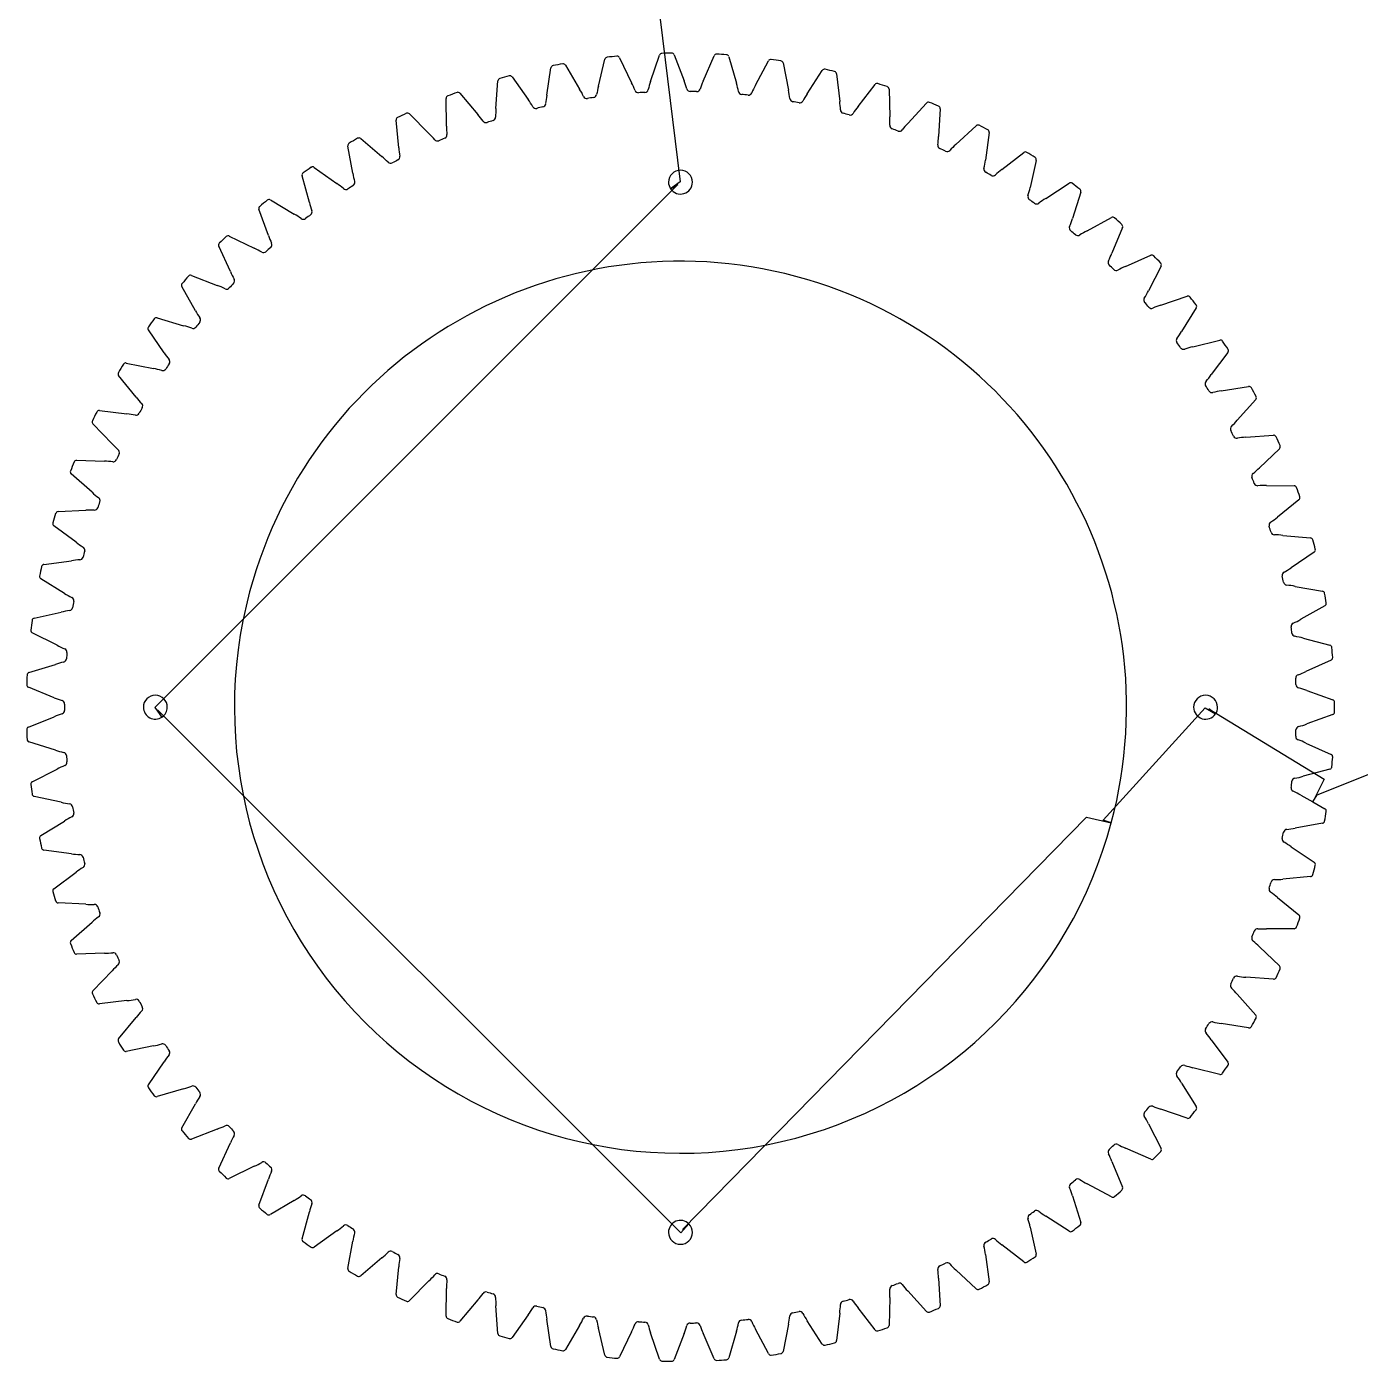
# Model space of a CAD drawing. Header units: inches. Extents: x 0.1 to 47.9, y 0.4 to 46.5.
# Drawn here: x 0.15 to 8, y 8.4 to 16.26 of the extents above; entities that cross this region are included whole.
import ezdxf

# ---------------------------------------------------------------- set-up
doc = ezdxf.new("R2010")
doc.units = ezdxf.units.IN
for name, color, linetype in [('10', 7, 'CONTINUOUS'), ('3', 7, 'CONTINUOUS'), ('9', 7, 'CONTINUOUS')]:
    doc.layers.add(name, color=color, linetype=linetype)

msp = doc.modelspace()

# ---------------------------------------------------------------- linework, layer by layer
at = {"layer": '10', "color": 10, "linetype": 'CONTINUOUS'}
for p, q in [((0.1523, 46.5318), (3.9982, 15.3431)), ((7.7479, 11.735), (20.0021, 16.606)), ((3.9843, 15.3274), (0.9069, 12.2482)), ((0.9226, 12.2343), (4.0022, 9.1573)), ((6.4879, 11.5856), (7.0889, 12.2474)), ((7.1087, 12.2405), (7.789, 11.8264)), ((4.0129, 9.1754), (6.3891, 11.6031))]:
    msp.add_line(p, q, dxfattribs=at)
at = {"layer": '3', "color": 3, "linetype": 'CONTINUOUS'}
for p, q in [((3.3233, 16.0296), (3.4059, 15.8887)), ((3.517, 15.9052), (3.5554, 16.0639)), ((3.6419, 16.073), (3.7125, 15.9257)), ((3.8246, 15.9327), (3.8761, 16.0877)), ((3.9631, 16.0895), (4.021, 15.9369)), ((4.1334, 15.9345), (4.1977, 16.0846)), ((4.2845, 16.0791), (4.3295, 15.9222)), ((4.4412, 15.9104), (4.5179, 16.0546)), ((4.6039, 16.0419), (4.6356, 15.8817)), ((3.0094, 15.9597), (3.1035, 15.8263)), ((3.2129, 15.8519), (3.2378, 16.0133)), ((4.746, 15.8607), (4.8344, 15.9979)), ((4.9191, 15.9781), (4.9373, 15.8158)), ((2.9142, 15.7734), (2.9256, 15.9363)), ((5.0455, 15.7856), (5.1451, 15.915)), ((5.2278, 15.8881), (5.2324, 15.7249)), ((2.6232, 15.6702), (2.6209, 15.8335)), ((2.7024, 15.8638), (2.8074, 15.7387)), ((5.3377, 15.6857), (5.4478, 15.8063)), ((2.4046, 15.7426), (2.5196, 15.6267)), ((5.5279, 15.7726), (5.5188, 15.6096)), ((2.3418, 15.543), (2.3259, 15.7055)), ((5.6205, 15.5617), (5.7403, 15.6727)), ((5.8173, 15.6324), (5.7946, 15.4707)), ((2.0721, 15.3927), (2.0426, 15.5533)), ((2.1179, 15.5968), (2.2423, 15.491)), ((5.8919, 15.4145), (6.0206, 15.5151)), ((1.8445, 15.4276), (1.9772, 15.3325)), ((6.094, 15.4685), (6.0578, 15.3092)), ((1.8159, 15.2204), (1.7731, 15.3779)), ((6.1501, 15.2451), (6.2867, 15.3345)), ((6.356, 15.2819), (6.3066, 15.1263)), ((1.575, 15.0272), (1.5191, 15.1806)), ((1.5862, 15.2361), (1.7264, 15.1524)), ((6.3931, 15.0547), (6.5368, 15.1324)), ((1.3447, 15.0236), (1.4915, 14.952)), ((6.6014, 15.0742), (6.5392, 14.9232)), ((1.3511, 14.8145), (1.2826, 14.9628)), ((6.6194, 14.8446), (6.7691, 14.91)), ((6.8286, 14.8466), (6.754, 14.7014)), ((1.122, 14.7917), (1.2742, 14.7326)), ((1.1458, 14.5839), (1.0651, 14.7259)), ((6.8274, 14.6163), (6.9819, 14.669)), ((0.9194, 14.542), (1.076, 14.4958)), ((7.036, 14.6008), (6.9494, 14.4623)), ((0.9605, 14.3369), (0.8683, 14.4716)), ((7.0155, 14.3714), (7.1739, 14.4109)), ((7.222, 14.3385), (7.1242, 14.2078)), ((0.7384, 14.2761), (0.8984, 14.2433)), ((0.7966, 14.0752), (0.6933, 14.2017)), ((7.1824, 14.1117), (7.3436, 14.1378)), ((7.3855, 14.0616), (7.2771, 13.9395)), ((0.5803, 13.9961), (0.7424, 13.9768)), ((0.6551, 13.8007), (0.5416, 13.9182)), ((7.327, 13.8388), (7.4898, 13.8514)), ((7.5252, 13.7719), (7.4069, 13.6593)), ((0.4462, 13.7038), (0.6094, 13.6981)), ((0.537, 13.5154), (0.4142, 13.623)), ((7.4483, 13.5549), (7.6116, 13.5537)), ((7.6402, 13.4716), (7.5129, 13.3693)), ((0.337, 13.4014), (0.5001, 13.4093)), ((0.4433, 13.2212), (0.3118, 13.3181)), ((7.5454, 13.2617), (7.708, 13.247)), ((7.7296, 13.1627), (7.5943, 13.0714)), ((0.2535, 13.0908), (0.4154, 13.1124)), ((0.3745, 12.9202), (0.2354, 13.0057)), ((7.6176, 12.9615), (7.7784, 12.9332)), ((0.1963, 12.7744), (0.3558, 12.8094)), ((7.7929, 12.8474), (7.6504, 12.7678)), ((0.3311, 12.6145), (0.1854, 12.6881)), ((7.6645, 12.6563), (7.8223, 12.6146)), ((0.1657, 12.4542), (0.3217, 12.5025)), ((7.8296, 12.5279), (7.6809, 12.4605)), ((0.3135, 12.3062), (0.1621, 12.3673)), ((7.6856, 12.3483), (7.8395, 12.2935)), ((0.1621, 12.1327), (0.3135, 12.1938)), ((7.8395, 12.2065), (7.6856, 12.1517)), ((0.3217, 11.9975), (0.1657, 12.0458)), ((7.6809, 12.0395), (7.8296, 11.9721)), ((0.1854, 11.8119), (0.3311, 11.8855)), ((7.8223, 11.8854), (7.6645, 11.8437)), ((0.3558, 11.6906), (0.1963, 11.7256)), ((7.6504, 11.7322), (7.7217, 11.6924)), ((7.7217, 11.6924), (7.7929, 11.6526)), ((0.2354, 11.4943), (0.3745, 11.5798)), ((7.7784, 11.5668), (7.6176, 11.5385)), ((0.4154, 11.3876), (0.2535, 11.4092)), ((7.5943, 11.4286), (7.7296, 11.3373)), ((0.3118, 11.1819), (0.4433, 11.2788)), ((7.708, 11.253), (7.5454, 11.2383)), ((0.5001, 11.0907), (0.337, 11.0986)), ((7.5129, 11.1307), (7.6402, 11.0284)), ((0.4142, 10.877), (0.537, 10.9846)), ((7.6116, 10.9463), (7.4483, 10.9451)), ((7.4069, 10.8407), (7.5252, 10.7281)), ((0.6094, 10.8019), (0.4462, 10.7962)), ((0.5416, 10.5818), (0.6551, 10.6993)), ((7.4898, 10.6486), (7.327, 10.6612)), ((7.2771, 10.5605), (7.3855, 10.4384)), ((0.7424, 10.5232), (0.5803, 10.5039)), ((0.6933, 10.2983), (0.7966, 10.4248)), ((7.3436, 10.3622), (7.1824, 10.3883)), ((7.1242, 10.2922), (7.222, 10.1615)), ((0.8984, 10.2567), (0.7384, 10.2239)), ((0.8683, 10.0284), (0.9605, 10.1631)), ((7.1739, 10.0891), (7.0155, 10.1286)), ((1.076, 10.0042), (0.9194, 9.958)), ((6.9494, 10.0377), (7.036, 9.8992)), ((1.0651, 9.7741), (1.1458, 9.9161)), ((6.9819, 9.831), (6.8274, 9.8837)), ((1.2742, 9.7674), (1.122, 9.7083)), ((6.754, 9.7986), (6.8286, 9.6534)), ((1.2826, 9.5372), (1.3511, 9.6855)), ((6.7691, 9.59), (6.6194, 9.6554)), ((1.4915, 9.548), (1.3447, 9.4764)), ((6.5392, 9.5768), (6.6014, 9.4258)), ((1.5191, 9.3194), (1.575, 9.4728)), ((6.5368, 9.3676), (6.3931, 9.4453)), ((6.3066, 9.3737), (6.356, 9.2181)), ((1.7264, 9.3476), (1.5862, 9.2639)), ((1.7731, 9.1221), (1.8159, 9.2796)), ((6.0578, 9.1908), (6.094, 9.0315)), ((6.2867, 9.1655), (6.1501, 9.2549)), ((1.9772, 9.1675), (1.8445, 9.0724)), ((2.0426, 8.9467), (2.0721, 9.1073)), ((6.0206, 8.9849), (5.8919, 9.0855)), ((2.2423, 9.009), (2.1179, 8.9032)), ((2.3259, 8.7945), (2.3418, 8.957)), ((5.7946, 9.0293), (5.8173, 8.8676)), ((5.5188, 8.8904), (5.5279, 8.7274)), ((5.7403, 8.8273), (5.6205, 8.9383)), ((2.5196, 8.8733), (2.4046, 8.7574)), ((2.6209, 8.6665), (2.6232, 8.8298)), ((5.4478, 8.6937), (5.3377, 8.8143)), ((2.8074, 8.7613), (2.7024, 8.6362)), ((2.9256, 8.5637), (2.9142, 8.7266)), ((5.2324, 8.7751), (5.2278, 8.6119)), ((3.1035, 8.6737), (3.0094, 8.5403)), ((3.2378, 8.4867), (3.2129, 8.6481)), ((4.9373, 8.6842), (4.9191, 8.5219)), ((5.1451, 8.585), (5.0455, 8.7144)), ((3.4059, 8.6113), (3.3233, 8.4704)), ((3.5554, 8.4361), (3.517, 8.5948)), ((3.7125, 8.5743), (3.6419, 8.427)), ((3.8761, 8.4123), (3.8246, 8.5673)), ((4.021, 8.5631), (3.9631, 8.4105)), ((4.1977, 8.4154), (4.1334, 8.5655)), ((4.3295, 8.5778), (4.2845, 8.4209)), ((4.5179, 8.4454), (4.4412, 8.5896)), ((4.6356, 8.6183), (4.6039, 8.4581)), ((4.8344, 8.5021), (4.746, 8.6393))]:
    msp.add_line(p, q, dxfattribs=at)
for centre, radius, start, end in [((3.2534, 16.0109), 0.0157, 101.2288, 171.1991), ((4, 12.25), 3.85, 100.3712, 101.2288), ((3.3097, 16.0216), 0.0157, 30.4009, 100.3712), ((3.5707, 16.0602), 0.0157, 96.4288, 166.3991), ((4, 12.25), 3.85, 95.5712, 96.4288), ((3.6278, 16.0662), 0.0157, 25.6009, 95.5712), ((3.891, 16.0827), 0.0157, 91.6288, 161.5991), ((4, 12.25), 3.85, 90.7712, 91.6288), ((3.9484, 16.0839), 0.0157, 20.8009, 90.7712), ((4.2121, 16.0784), 0.0157, 86.8288, 156.7991), ((4, 12.25), 3.85, 85.9712, 86.8288), ((4.2694, 16.0748), 0.0157, 16.0009, 85.9712), ((4.5317, 16.0472), 0.0157, 82.0288, 151.9991), ((4, 12.25), 3.85, 81.1712, 82.0288), ((4.5885, 16.0389), 0.0157, 11.2009, 81.1712), ((2.9413, 15.9352), 0.0157, 106.0288, 175.9991), ((4, 12.25), 3.85, 105.1712, 106.0288), ((2.9966, 15.9507), 0.0157, 35.2009, 105.1712), ((4.8476, 15.9894), 0.0157, 77.2288, 147.1991), ((4, 12.25), 3.85, 76.3712, 77.2288), ((4.9035, 15.9763), 0.0157, 6.4009, 76.3712), ((4, 12.25), 3.85, 109.9712, 110.8288), ((2.6904, 15.8537), 0.0157, 40.0009, 109.9712), ((3.0605, 15.6708), 0.4084, 25.26406, 32.25763), ((3.9107, 15.7963), 0.4084, 164.54237, 171.53594), ((3.3501, 15.7374), 0.4084, 20.46406, 27.45763), ((3.7523, 15.8875), 0.0209, 200.46406, 273.89603), ((4, 12.25), 3.625, 93.30397, 93.89603), ((3.7899, 15.8898), 0.0209, 273.30397, 346.73594), ((4.2077, 15.7913), 0.4084, 159.74237, 166.73594), ((3.6442, 15.7795), 0.4084, 15.66406, 22.65763), ((4.0575, 15.8954), 0.0209, 195.66406, 269.09603), ((4, 12.25), 3.625, 88.50397, 89.09603), ((4.0952, 15.8947), 0.0209, 268.50397, 341.93594), ((4.5033, 15.7615), 0.4084, 154.94237, 161.93594), ((3.9407, 15.7969), 0.4084, 10.86406, 17.85763), ((4.3624, 15.8778), 0.0209, 190.86406, 264.29603), ((4.7954, 15.7071), 0.4084, 150.14237, 157.13594), ((4.2378, 15.7895), 0.4084, 6.06406, 13.05763), ((5.1575, 15.9054), 0.0157, 72.4288, 142.3991), ((4, 12.25), 3.85, 71.5712, 72.4288), ((5.2121, 15.8877), 0.0157, 1.6009, 71.5712), ((2.6366, 15.8337), 0.0157, 110.8288, 180.7991), ((2.7776, 15.5802), 0.4084, 30.06406, 37.05763), ((3.1858, 15.8038), 0.0209, 282.90397, 356.33594), ((3.6142, 15.7764), 0.4084, 169.34237, 176.33594), ((3.4488, 15.854), 0.0209, 205.26406, 278.69603), ((4, 12.25), 3.625, 98.10397, 98.69603), ((3.486, 15.8595), 0.0209, 278.10397, 351.53594), ((4, 12.25), 3.625, 83.70397, 84.29603), ((4.3998, 15.8739), 0.0209, 263.70397, 337.13594), ((4.6647, 15.8348), 0.0209, 186.06406, 259.49603), ((4, 12.25), 3.625, 78.90397, 79.49603), ((4.7017, 15.8277), 0.0209, 258.90397, 332.33594), ((5.0819, 15.6284), 0.4084, 145.34237, 152.33594), ((4.5331, 15.7571), 0.4084, 1.26406, 8.25763), ((5.4594, 15.7957), 0.0157, 67.6288, 137.5991), ((4, 12.25), 3.85, 66.7712, 67.6288), ((2.3415, 15.7071), 0.0157, 115.6288, 185.5991), ((4, 12.25), 3.85, 114.7712, 115.6288), ((2.3934, 15.7315), 0.0157, 44.8009, 114.7712), ((2.5032, 15.4662), 0.4084, 34.86406, 41.85763), ((2.8913, 15.7232), 0.0209, 287.70397, 1.13594), ((3.3205, 15.7317), 0.4084, 174.14237, 181.13594), ((3.1491, 15.7952), 0.0209, 210.06406, 283.49603), ((4, 12.25), 3.625, 102.90397, 103.49603), ((4.9623, 15.7666), 0.0209, 181.26406, 254.69603), ((4, 12.25), 3.625, 74.10397, 74.69603), ((4.9986, 15.7565), 0.0209, 254.10397, 327.53594), ((5.3608, 15.526), 0.4084, 140.54237, 147.53594), ((4.8247, 15.7002), 0.4084, 356.46406, 3.45763), ((5.5123, 15.7735), 0.0157, 356.8009, 66.7712), ((3.0316, 15.6627), 0.4084, 178.94237, 185.93594), ((2.8555, 15.7116), 0.0209, 214.86406, 288.29603), ((4, 12.25), 3.625, 107.70397, 108.29603), ((5.2532, 15.6738), 0.0209, 176.46406, 249.89603), ((4, 12.25), 3.625, 69.30397, 69.89603), ((5.2885, 15.6606), 0.0209, 249.30397, 322.73594), ((5.6302, 15.4007), 0.4084, 135.74237, 142.73594), ((5.7509, 15.6612), 0.0157, 62.8288, 132.7991), ((4, 12.25), 3.85, 61.9712, 62.8288), ((5.8018, 15.6346), 0.0157, 352.0009, 61.9712), ((2.0581, 15.5562), 0.0157, 120.4288, 190.3991), ((4, 12.25), 3.85, 119.5712, 120.4288), ((2.1078, 15.5848), 0.0157, 49.6009, 119.5712), ((2.2393, 15.3297), 0.4084, 39.66406, 46.65763), ((2.5698, 15.6037), 0.0209, 219.66406, 293.09603), ((4, 12.25), 3.625, 112.50397, 113.09603), ((2.6045, 15.6183), 0.0209, 292.50397, 5.93594), ((5.5353, 15.5569), 0.0209, 171.66406, 245.09603), ((5.1105, 15.6191), 0.4084, 351.66406, 358.65763), ((5.8881, 15.2532), 0.4084, 130.94237, 137.93594), ((1.9878, 15.1715), 0.4084, 44.46406, 51.45763), ((2.3276, 15.4897), 0.0209, 297.30397, 10.73594), ((2.7494, 15.5697), 0.4084, 183.74237, 190.73594), ((4, 12.25), 3.625, 64.50397, 65.09603), ((5.5694, 15.5408), 0.0209, 244.50397, 317.93594), ((6.0302, 15.5027), 0.0157, 58.0288, 127.9991), ((4, 12.25), 3.85, 57.1712, 58.0288), ((6.0787, 15.4719), 0.0157, 347.2009, 57.1712), ((4, 12.25), 3.85, 124.3712, 125.2288), ((1.8353, 15.4148), 0.0157, 54.4009, 124.3712), ((2.2942, 15.4722), 0.0209, 224.46406, 297.89603), ((4, 12.25), 3.625, 117.30397, 117.89603), ((4, 15.3406), 0.0703, 360, 180), ((5.8066, 15.4168), 0.0209, 166.86406, 240.29603), ((5.3885, 15.5144), 0.4084, 346.86406, 353.85763), ((4, 12.25), 3.625, 59.70397, 60.29603), ((6.1328, 15.0847), 0.4084, 126.14237, 133.13594), ((1.7882, 15.3821), 0.0157, 125.2288, 195.1991), ((1.7504, 14.9929), 0.4084, 49.26406, 56.25763), ((4, 12.25), 3.625, 122.10397, 122.69603), ((2.476, 15.4534), 0.4084, 188.54237, 195.53594), ((2.0624, 15.3384), 0.0209, 302.10397, 15.53594), ((4, 15.3406), 0.0703, 180, 213.75), ((4, 15.3406), 0.0703, 213.75, 0), ((5.8392, 15.398), 0.0209, 239.70397, 313.13594), ((6.2953, 15.3214), 0.0157, 53.2288, 123.1991), ((4, 12.25), 3.85, 52.3712, 53.2288), ((2.0306, 15.3182), 0.0209, 229.26406, 302.69603), ((6.0653, 15.2545), 0.0209, 162.06406, 235.49603), ((5.6568, 15.3867), 0.4084, 342.06406, 349.05763), ((6.3625, 14.8963), 0.4084, 121.34237, 128.33594), ((6.341, 15.2867), 0.0157, 342.4009, 52.3712), ((1.5339, 15.186), 0.0157, 130.0288, 199.9991), ((4, 12.25), 3.85, 129.1712, 130.0288), ((1.5781, 15.2226), 0.0157, 59.2009, 129.1712), ((2.2133, 15.3146), 0.4084, 193.34237, 200.33594), ((1.8107, 15.1654), 0.0209, 306.90397, 20.33594), ((4, 12.25), 3.625, 54.90397, 55.49603), ((6.0962, 15.233), 0.0209, 234.90397, 308.33594), ((1.5288, 14.795), 0.4084, 54.06406, 61.05763), ((1.7807, 15.1426), 0.0209, 234.06406, 307.49603), ((4, 12.25), 3.625, 126.90397, 127.49603), ((5.9135, 15.2371), 0.4084, 337.26406, 344.25763), ((6.5442, 15.1186), 0.0157, 48.4288, 118.3991), ((4, 12.25), 3.85, 47.5712, 48.4288), ((6.5869, 15.0802), 0.0157, 337.6009, 47.5712), ((4, 12.25), 3.85, 133.9712, 134.8288), ((1.3379, 15.0095), 0.0157, 64.0009, 133.9712), ((1.9631, 15.1544), 0.4084, 198.14237, 205.13594), ((6.3094, 15.0712), 0.0209, 157.26406, 230.69603), ((4, 12.25), 3.625, 50.10397, 50.69603), ((6.3385, 15.0472), 0.0209, 230.10397, 303.53594), ((6.5756, 14.6893), 0.4084, 116.54237, 123.53594), ((1.2969, 14.9693), 0.0157, 134.8288, 204.7991), ((1.3245, 14.5793), 0.4084, 58.86406, 65.85763), ((1.5465, 14.9468), 0.0209, 238.86406, 312.29603), ((4, 12.25), 3.625, 131.70397, 132.29603), ((1.5744, 14.972), 0.0209, 311.70397, 25.13594), ((4, 12.25), 2.625, 345, 165), ((6.5374, 14.868), 0.0209, 152.46406, 225.89603), ((6.1567, 15.0665), 0.4084, 332.46406, 339.45763), ((4, 12.25), 3.625, 45.30397, 45.89603), ((6.7754, 14.8956), 0.0157, 43.6288, 113.5991), ((4, 12.25), 3.85, 42.7712, 43.6288), ((6.8146, 14.8538), 0.0157, 332.8009, 42.7712), ((4, 12.25), 3.85, 138.7712, 139.6288), ((1.1163, 14.7771), 0.0157, 68.8009, 138.7712), ((1.7272, 14.9737), 0.4084, 202.94237, 209.93594), ((1.3552, 14.7595), 0.0209, 316.50397, 29.93594), ((6.5643, 14.8417), 0.0209, 225.30397, 298.73594), ((6.7707, 14.4652), 0.4084, 111.74237, 118.73594), ((1.0788, 14.7336), 0.0157, 139.6288, 209.5991), ((1.1389, 14.3473), 0.4084, 63.66406, 70.65763), ((1.3294, 14.732), 0.0209, 243.66406, 317.09603), ((4, 12.25), 3.625, 136.50397, 137.09603), ((6.3848, 14.8762), 0.4084, 327.66406, 334.65763), ((6.7476, 14.6465), 0.0209, 147.66406, 221.09603), ((4, 12.25), 3.625, 40.50397, 41.09603), ((6.9464, 14.2256), 0.4084, 106.94237, 113.93594), ((6.987, 14.6541), 0.0157, 38.8288, 108.7991), ((4, 12.25), 3.85, 37.9712, 38.8288), ((7.0226, 14.6091), 0.0157, 328.0009, 37.9712), ((4, 12.25), 3.85, 143.5712, 144.4288), ((0.9149, 14.5269), 0.0157, 73.6009, 143.5712), ((1.5073, 14.774), 0.4084, 207.74237, 214.73594), ((1.1545, 14.5294), 0.0209, 321.30397, 34.73594), ((6.7722, 14.618), 0.0209, 220.50397, 293.93594), ((0.8812, 14.4805), 0.0157, 144.4288, 214.3991), ((0.9735, 14.1005), 0.4084, 68.46406, 75.45763), ((1.1311, 14.4998), 0.0209, 248.46406, 321.89603), ((4, 12.25), 3.625, 141.30397, 141.89603), ((6.5962, 14.6674), 0.4084, 322.86406, 329.85763), ((6.9385, 14.4082), 0.0209, 142.86406, 216.29603), ((4, 12.25), 3.625, 35.70397, 36.29603), ((7.1777, 14.3957), 0.0157, 34.0288, 103.9991), ((4, 12.25), 3.85, 33.1712, 34.0288), ((1.3048, 14.5566), 0.4084, 212.54237, 219.53594), ((0.9737, 14.2833), 0.0209, 326.10397, 39.53594), ((6.9606, 14.3777), 0.0209, 215.70397, 289.13594), ((7.1014, 13.9721), 0.4084, 102.14237, 109.13594), ((7.2095, 14.3479), 0.0157, 323.2009, 33.1712), ((0.7055, 14.2117), 0.0157, 149.2288, 219.1991), ((4, 12.25), 3.85, 148.3712, 149.2288), ((0.7352, 14.2608), 0.0157, 78.4009, 148.3712), ((0.8292, 13.8408), 0.4084, 73.26406, 80.25763), ((0.9529, 14.2519), 0.0209, 253.26406, 326.69603), ((4, 12.25), 3.625, 146.10397, 146.69603), ((7.1088, 14.1548), 0.0209, 138.06406, 211.49603), ((4, 12.25), 3.625, 30.90397, 31.49603), ((6.7894, 14.4417), 0.4084, 318.06406, 325.05763), ((1.1213, 14.3229), 0.4084, 217.34237, 224.33594), ((7.1283, 14.1225), 0.0209, 210.90397, 284.33594), ((7.2346, 13.7066), 0.4084, 97.34237, 104.33594), ((7.3461, 14.1223), 0.0157, 29.2288, 99.1991), ((4, 12.25), 3.85, 28.3712, 29.2288), ((7.3737, 14.072), 0.0157, 318.4009, 28.3712), ((4, 12.25), 3.85, 153.1712, 154.0288), ((0.5784, 13.9805), 0.0157, 83.2009, 153.1712), ((4, 12.25), 3.625, 150.90397, 151.49603), ((0.8142, 14.0229), 0.0209, 330.90397, 44.33594), ((0.5529, 13.9291), 0.0157, 154.0288, 223.9991), ((0.7073, 13.5699), 0.4084, 78.06406, 85.05763), ((0.796, 13.9899), 0.0209, 258.06406, 331.49603), ((6.963, 14.2006), 0.4084, 313.26406, 320.25763), ((7.2573, 13.8879), 0.0209, 133.26406, 206.69603), ((4, 12.25), 3.625, 26.10397, 26.69603), ((7.274, 13.8542), 0.0209, 206.10397, 279.53594), ((7.3451, 13.4308), 0.4084, 92.54237, 99.53594), ((7.491, 13.8357), 0.0157, 24.4288, 94.3991), ((4, 12.25), 3.85, 23.5712, 24.4288), ((0.9579, 14.0748), 0.4084, 222.14237, 229.13594), ((0.677, 13.7501), 0.0209, 335.70397, 49.13594), ((7.5144, 13.7833), 0.0157, 313.6009, 23.5712), ((4, 12.25), 3.85, 157.9712, 158.8288), ((0.4456, 13.6881), 0.0157, 88.0009, 157.9712), ((0.6084, 13.2897), 0.4084, 82.86406, 89.85763), ((0.6617, 13.7157), 0.0209, 262.86406, 336.29603), ((4, 12.25), 3.625, 155.70397, 156.29603), ((0.4245, 13.6348), 0.0157, 158.8288, 228.7991), ((7.3829, 13.6096), 0.0209, 128.46406, 201.89603), ((4, 12.25), 3.625, 21.30397, 21.89603), ((7.1158, 13.9458), 0.4084, 308.46406, 315.45763), ((0.8159, 13.8138), 0.4084, 226.94237, 233.93594), ((7.3968, 13.5746), 0.0209, 201.30397, 274.73594), ((7.4322, 13.1468), 0.4084, 87.74237, 94.73594), ((7.6115, 13.538), 0.0157, 19.6288, 89.5991), ((4, 12.25), 3.85, 18.7712, 19.6288), ((4, 12.25), 3.625, 160.50397, 161.09603), ((0.5631, 13.4668), 0.0209, 340.50397, 53.93594), ((7.6304, 13.4838), 0.0157, 308.8009, 18.7712), ((4, 12.25), 3.85, 162.7712, 163.6288), ((0.3378, 13.3857), 0.0157, 92.8009, 162.7712), ((0.5333, 13.0023), 0.4084, 87.66406, 94.65763), ((0.5507, 13.4312), 0.0209, 267.66406, 341.09603), ((7.2468, 13.6791), 0.4084, 303.66406, 310.65763), ((0.3212, 13.3307), 0.0157, 163.6288, 233.5991), ((7.4848, 13.3218), 0.0209, 123.66406, 197.09603), ((4, 12.25), 3.625, 16.50397, 17.09603), ((7.4957, 13.2857), 0.0209, 196.50397, 269.93594), ((0.6962, 13.5419), 0.4084, 231.74237, 238.73594), ((7.4952, 12.8564), 0.4084, 82.94237, 89.93594), ((7.7066, 13.2313), 0.0157, 14.8288, 84.7991), ((4, 12.25), 3.85, 13.9712, 14.8288), ((0.464, 13.1384), 0.0209, 272.46406, 345.89603), ((0.4734, 13.1749), 0.0209, 345.30397, 58.73594), ((4, 12.25), 3.625, 165.30397, 165.89603), ((7.7209, 13.1757), 0.0157, 304.0009, 13.9712), ((4, 12.25), 3.85, 167.5712, 168.4288), ((0.2556, 13.0752), 0.0157, 97.6009, 167.5712), ((0.4825, 12.7095), 0.4084, 92.46406, 99.45763), ((7.5623, 13.0264), 0.0209, 118.86406, 192.29603), ((7.355, 13.4024), 0.4084, 298.86406, 305.85763), ((0.2436, 13.0191), 0.0157, 168.4288, 238.3991), ((4, 12.25), 3.625, 11.70397, 12.29603), ((7.5701, 12.9896), 0.0209, 191.70397, 265.13594), ((7.5337, 12.5618), 0.4084, 78.14237, 85.13594), ((0.5997, 13.2609), 0.4084, 236.54237, 243.53594), ((0.4083, 12.8766), 0.0209, 350.10397, 63.53594), ((4, 12.25), 2.625, 165, 345), ((7.7757, 12.9177), 0.0157, 10.0288, 79.9991), ((4, 12.25), 3.85, 9.1712, 10.0288), ((0.4563, 12.4136), 0.4084, 97.26406, 104.25763), ((0.4021, 12.8394), 0.0209, 277.26406, 350.69603), ((4, 12.25), 3.625, 170.10397, 170.69603), ((7.7853, 12.8611), 0.0157, 299.2009, 9.1712), ((4, 12.25), 3.85, 172.3712, 173.2288), ((0.1996, 12.759), 0.0157, 102.4009, 172.3712), ((7.6147, 12.7256), 0.0209, 114.06406, 187.49603), ((7.4397, 13.1176), 0.4084, 294.06406, 301.05763), ((0.1925, 12.7021), 0.0157, 173.2288, 243.1991), ((4, 12.25), 3.625, 6.90397, 7.49603), ((7.6195, 12.6883), 0.0209, 186.90397, 260.33594), ((7.5474, 12.265), 0.4084, 73.34237, 80.33594), ((0.527, 12.9728), 0.4084, 241.34237, 248.33594), ((0.3685, 12.5738), 0.0209, 354.90397, 68.33594), ((4, 12.25), 3.625, 174.90397, 175.49603), ((7.8183, 12.5994), 0.0157, 5.2288, 75.1991), ((4, 12.25), 3.85, 4.3712, 5.2288), ((0.4551, 12.1165), 0.4084, 102.06406, 109.05763), ((0.3654, 12.5363), 0.0209, 282.06406, 355.49603), ((7.8231, 12.5422), 0.0157, 294.4009, 4.3712), ((4, 12.25), 3.85, 177.1712, 178.0288), ((0.1704, 12.4392), 0.0157, 107.2009, 177.1712), ((7.6419, 12.4215), 0.0209, 109.26406, 182.69603), ((4, 12.25), 3.625, 2.10397, 2.69603), ((7.5002, 12.8268), 0.4084, 289.26406, 296.25763), ((0.168, 12.3819), 0.0157, 178.0288, 247.9991), ((7.6434, 12.3839), 0.0209, 182.10397, 255.53594), ((7.5362, 11.9681), 0.4084, 68.54237, 75.53594), ((0.4787, 12.6797), 0.4084, 246.14237, 253.13594), ((0.3541, 12.2688), 0.0209, 359.70397, 73.13594), ((4, 12.25), 3.625, 179.70397, 180.29603), ((0.9094, 12.25), 0.0703, 360, 180), ((7.0906, 12.25), 0.0703, 360, 180), ((7.8342, 12.2787), 0.0157, 0.4288, 70.3991), ((4, 12.25), 3.85, 359.5712, 0.4288), ((0.4787, 11.8203), 0.4084, 106.86406, 113.85763), ((0.3541, 12.2312), 0.0209, 286.86406, 0.29603), ((0.9094, 12.25), 0.0703, 180, 303.75), ((0.9094, 12.25), 0.0703, 303.75, 0), ((7.0906, 12.25), 0.0703, 180, 326.25), ((7.0906, 12.25), 0.0703, 326.25, 0), ((7.8342, 12.2213), 0.0157, 289.6009, 359.5712), ((0.168, 12.1181), 0.0157, 112.0009, 181.9712), ((4, 12.25), 3.85, 181.9712, 182.8288), ((4, 12.25), 3.625, 357.30397, 357.89603), ((7.6434, 12.1161), 0.0209, 104.46406, 177.89603), ((7.5362, 12.5319), 0.4084, 284.46406, 291.45763), ((0.1704, 12.0608), 0.0157, 182.8288, 252.7991), ((7.6419, 12.0785), 0.0209, 177.30397, 250.73594), ((7.5002, 11.6732), 0.4084, 63.74237, 70.73594), ((0.4551, 12.3835), 0.4084, 250.94237, 257.93594), ((0.3654, 11.9637), 0.0209, 4.50397, 77.93594), ((4, 12.25), 3.625, 184.50397, 185.09603), ((7.8231, 11.9578), 0.0157, 355.6288, 65.5991), ((4, 12.25), 3.85, 354.7712, 355.6288), ((0.527, 11.5272), 0.4084, 111.66406, 118.65763), ((0.3685, 11.9262), 0.0209, 291.66406, 5.09603), ((7.8183, 11.9006), 0.0157, 284.8009, 354.7712), ((0.1925, 11.7979), 0.0157, 116.8009, 186.7712), ((4, 12.25), 3.85, 186.7712, 187.6288), ((4, 12.25), 3.625, 352.50397, 353.09603), ((7.6195, 11.8117), 0.0209, 99.66406, 173.09603), ((7.5474, 12.235), 0.4084, 279.66406, 286.65763), ((0.1996, 11.741), 0.0157, 187.6288, 257.5991), ((7.6147, 11.7744), 0.0209, 172.50397, 245.93594), ((7.4397, 11.3824), 0.4084, 58.94237, 65.93594), ((0.4563, 12.0864), 0.4084, 255.74237, 262.73594), ((0.4021, 11.6606), 0.0209, 9.30397, 82.73594), ((0.4083, 11.6234), 0.0209, 296.46406, 9.89603), ((4, 12.25), 3.625, 189.30397, 189.89603), ((4, 12.25), 3.85, 349.9712, 350.8288), ((7.7853, 11.6389), 0.0157, 350.8288, 60.7991), ((0.5997, 11.2391), 0.4084, 116.46406, 123.45763), ((7.7757, 11.5823), 0.0157, 280.0009, 349.9712), ((0.2436, 11.4809), 0.0157, 121.6009, 191.5712), ((4, 12.25), 3.85, 191.5712, 192.4288), ((7.5623, 11.4736), 0.0209, 167.70397, 241.13594), ((4, 12.25), 3.625, 347.70397, 348.29603), ((7.5701, 11.5104), 0.0209, 94.86406, 168.29603), ((7.5337, 11.9382), 0.4084, 274.86406, 281.85763), ((0.2556, 11.4248), 0.0157, 192.4288, 262.3991), ((7.355, 11.0976), 0.4084, 54.14237, 61.13594), ((0.4825, 11.7905), 0.4084, 260.54237, 267.53594), ((0.464, 11.3616), 0.0209, 14.10397, 87.53594), ((0.4734, 11.3251), 0.0209, 301.26406, 14.69603), ((4, 12.25), 3.625, 194.10397, 194.69603), ((4, 12.25), 3.85, 345.1712, 346.0288), ((7.7209, 11.3243), 0.0157, 346.0288, 55.9991), ((0.6962, 10.9581), 0.4084, 121.26406, 128.25763), ((7.4957, 11.2143), 0.0209, 90.06406, 163.49603), ((7.4952, 11.6436), 0.4084, 270.06406, 277.05763), ((7.7066, 11.2687), 0.0157, 275.2009, 345.1712), ((0.3212, 11.1693), 0.0157, 126.4009, 196.3712), ((4, 12.25), 3.85, 196.3712, 197.2288), ((7.4848, 11.1782), 0.0209, 162.90397, 236.33594), ((4, 12.25), 3.625, 342.90397, 343.49603), ((7.2468, 10.8209), 0.4084, 49.34237, 56.33594), ((0.3378, 11.1143), 0.0157, 197.2288, 267.1991), ((0.5333, 11.4977), 0.4084, 265.34237, 272.33594), ((0.5507, 11.0688), 0.0209, 18.90397, 92.33594), ((0.8159, 10.6862), 0.4084, 126.06406, 133.05763), ((4, 12.25), 3.625, 198.90397, 199.49603), ((0.5631, 11.0332), 0.0209, 306.06406, 19.49603), ((4, 12.25), 3.85, 340.3712, 341.2288), ((7.6304, 11.0162), 0.0157, 341.2288, 51.1991), ((4, 12.25), 3.625, 338.10397, 338.69603), ((7.3968, 10.9254), 0.0209, 85.26406, 158.69603), ((7.4322, 11.3532), 0.4084, 265.26406, 272.25763), ((7.6115, 10.962), 0.0157, 270.4009, 340.3712), ((0.4245, 10.8652), 0.0157, 131.2009, 201.1712), ((4, 12.25), 3.85, 201.1712, 202.0288), ((7.3829, 10.8904), 0.0209, 158.10397, 231.53594), ((7.1158, 10.5542), 0.4084, 44.54237, 51.53594), ((0.4456, 10.8119), 0.0157, 202.0288, 271.9991), ((0.6084, 11.2103), 0.4084, 270.14237, 277.13594), ((0.6617, 10.7843), 0.0209, 23.70397, 97.13594), ((4, 12.25), 3.625, 203.70397, 204.29603), ((0.9579, 10.4252), 0.4084, 130.86406, 137.85763), ((0.677, 10.7499), 0.0209, 310.86406, 24.29603), ((4, 12.25), 3.85, 335.5712, 336.4288), ((7.5144, 10.7167), 0.0157, 336.4288, 46.3991), ((7.2573, 10.6121), 0.0209, 153.30397, 226.73594), ((4, 12.25), 3.625, 333.30397, 333.89603), ((7.274, 10.6458), 0.0209, 80.46406, 153.89603), ((7.3451, 11.0692), 0.4084, 260.46406, 267.45763), ((7.491, 10.6643), 0.0157, 265.6009, 335.5712), ((0.5529, 10.5709), 0.0157, 136.0009, 205.9712), ((4, 12.25), 3.85, 205.9712, 206.8288), ((0.7073, 10.9301), 0.4084, 274.94237, 281.93594), ((0.796, 10.5101), 0.0209, 28.50397, 101.93594), ((6.963, 10.2994), 0.4084, 39.74237, 46.73594), ((0.5784, 10.5195), 0.0157, 206.8288, 276.7991), ((1.1213, 10.1771), 0.4084, 135.66406, 142.65763), ((4, 12.25), 3.625, 208.50397, 209.09603), ((0.8142, 10.4771), 0.0209, 315.66406, 29.09603), ((4, 12.25), 3.625, 328.50397, 329.09603), ((7.1283, 10.3775), 0.0209, 75.66406, 149.09603), ((7.2346, 10.7934), 0.4084, 255.66406, 262.65763), ((7.3461, 10.3777), 0.0157, 260.8009, 330.7712), ((4, 12.25), 3.85, 330.7712, 331.6288), ((7.3737, 10.428), 0.0157, 331.6288, 41.5991), ((0.7055, 10.2883), 0.0157, 140.8009, 210.7712), ((7.1088, 10.3452), 0.0209, 148.50397, 221.93594), ((6.7894, 10.0583), 0.4084, 34.94237, 41.93594), ((4, 12.25), 3.85, 210.7712, 211.6288), ((0.7352, 10.2392), 0.0157, 211.6288, 281.5991), ((0.8292, 10.6592), 0.4084, 279.74237, 286.73594), ((0.9529, 10.2481), 0.0209, 33.30397, 106.73594), ((4, 12.25), 3.625, 213.30397, 213.89603), ((0.9737, 10.2167), 0.0209, 320.46406, 33.89603), ((1.3048, 9.9434), 0.4084, 140.46406, 147.45763), ((4, 12.25), 3.625, 323.70397, 324.29603), ((6.9606, 10.1223), 0.0209, 70.86406, 144.29603), ((7.1014, 10.5279), 0.4084, 250.86406, 257.85763), ((4, 12.25), 3.85, 325.9712, 326.8288), ((7.2095, 10.1521), 0.0157, 326.8288, 36.7991), ((6.9385, 10.0918), 0.0209, 143.70397, 217.13594), ((6.5962, 9.8326), 0.4084, 30.14237, 37.13594), ((7.1777, 10.1043), 0.0157, 256.0009, 325.9712), ((0.8812, 10.0195), 0.0157, 145.6009, 215.5712), ((4, 12.25), 3.85, 215.5712, 216.4288), ((0.9735, 10.3995), 0.4084, 284.54237, 291.53594), ((1.1311, 10.0002), 0.0209, 38.10397, 111.53594), ((4, 12.25), 3.625, 218.10397, 218.69603), ((1.1545, 9.9706), 0.0209, 325.26406, 38.69603), ((0.9149, 9.9731), 0.0157, 216.4288, 286.3991), ((1.5073, 9.726), 0.4084, 145.26406, 152.25763), ((6.7722, 9.882), 0.0209, 66.06406, 139.49603), ((6.9464, 10.2744), 0.4084, 246.06406, 253.05763), ((7.0226, 9.8909), 0.0157, 322.0288, 31.9991), ((6.7476, 9.8535), 0.0209, 138.90397, 212.33594), ((6.3848, 9.6238), 0.4084, 25.34237, 32.33594), ((4, 12.25), 3.625, 318.90397, 319.49603), ((6.987, 9.8459), 0.0157, 251.2009, 321.1712), ((4, 12.25), 3.85, 321.1712, 322.0288), ((1.0788, 9.7664), 0.0157, 150.4009, 220.3712), ((4, 12.25), 3.85, 220.3712, 221.2288), ((1.1389, 10.1527), 0.4084, 289.34237, 296.33594), ((1.3294, 9.768), 0.0209, 42.90397, 116.33594), ((4, 12.25), 3.625, 222.90397, 223.49603), ((1.3552, 9.7405), 0.0209, 330.06406, 43.49603), ((1.1163, 9.7229), 0.0157, 221.2288, 291.1991), ((1.7272, 9.5263), 0.4084, 150.06406, 157.05763), ((4, 12.25), 3.625, 314.10397, 314.69603), ((6.5643, 9.6583), 0.0209, 61.26406, 134.69603), ((6.7707, 10.0348), 0.4084, 241.26406, 248.25763), ((6.5374, 9.632), 0.0209, 134.10397, 207.53594), ((6.1567, 9.4335), 0.4084, 20.54237, 27.53594), ((6.7754, 9.6044), 0.0157, 246.4009, 316.3712), ((4, 12.25), 3.85, 316.3712, 317.2288), ((6.8146, 9.6462), 0.0157, 317.2288, 27.1991), ((1.2969, 9.5307), 0.0157, 155.2009, 225.1712), ((4, 12.25), 3.85, 225.1712, 226.0288), ((1.3245, 9.9207), 0.4084, 294.14237, 301.13594), ((1.5465, 9.5532), 0.0209, 47.70397, 121.13594), ((4, 12.25), 3.625, 227.70397, 228.29603), ((1.9631, 9.3456), 0.4084, 154.86406, 161.85763), ((1.5744, 9.528), 0.0209, 334.86406, 48.29603), ((1.3379, 9.4905), 0.0157, 226.0288, 295.9991), ((6.3094, 9.4288), 0.0209, 129.30397, 202.73594), ((4, 12.25), 3.625, 309.30397, 309.89603), ((6.3385, 9.4528), 0.0209, 56.46406, 129.89603), ((6.5756, 9.8107), 0.4084, 236.46406, 243.45763), ((1.5288, 9.705), 0.4084, 298.94237, 305.93594), ((1.7807, 9.3574), 0.0209, 52.50397, 125.93594), ((4, 12.25), 3.625, 232.50397, 233.09603), ((1.8107, 9.3346), 0.0209, 339.66406, 53.09603), ((5.9135, 9.2629), 0.4084, 15.74237, 22.73594), ((6.5442, 9.3814), 0.0157, 241.6009, 311.5712), ((4, 12.25), 3.85, 311.5712, 312.4288), ((6.5869, 9.4198), 0.0157, 312.4288, 22.3991), ((1.5339, 9.314), 0.0157, 160.0009, 229.9712), ((4, 12.25), 3.85, 229.9712, 230.8288), ((2.2133, 9.1854), 0.4084, 159.66406, 166.65763), ((4, 12.25), 3.625, 304.50397, 305.09603), ((6.0962, 9.267), 0.0209, 51.66406, 125.09603), ((6.3625, 9.6037), 0.4084, 231.66406, 238.65763), ((1.5781, 9.2774), 0.0157, 230.8288, 300.7991), ((1.7504, 9.5071), 0.4084, 303.74237, 310.73594), ((2.0306, 9.1818), 0.0209, 57.30397, 130.73594), ((4, 12.25), 3.625, 237.30397, 237.89603), ((4, 9.1594), 0.0703, 45, 180), ((4, 9.1594), 0.0703, 360, 45), ((6.0653, 9.2455), 0.0209, 124.50397, 197.93594), ((5.6568, 9.1133), 0.4084, 10.94237, 17.93594), ((4, 12.25), 3.85, 306.7712, 307.6288), ((6.341, 9.2133), 0.0157, 307.6288, 17.5991), ((1.7882, 9.1179), 0.0157, 164.8009, 234.7712), ((2.476, 9.0466), 0.4084, 164.46406, 171.45763), ((2.0624, 9.1616), 0.0209, 344.46406, 57.89603), ((4, 9.1594), 0.0703, 180, 360), ((4, 12.25), 3.625, 299.70397, 300.29603), ((5.8392, 9.102), 0.0209, 46.86406, 120.29603), ((6.1328, 9.4153), 0.4084, 226.86406, 233.85763), ((6.2953, 9.1786), 0.0157, 236.8009, 306.7712), ((4, 12.25), 3.85, 234.7712, 235.6288), ((1.8353, 9.0852), 0.0157, 235.6288, 305.5991), ((1.9878, 9.3285), 0.4084, 308.54237, 315.53594), ((2.2942, 9.0278), 0.0209, 62.10397, 135.53594), ((4, 12.25), 3.625, 242.10397, 242.69603), ((5.8066, 9.0832), 0.0209, 119.70397, 193.13594), ((5.3885, 8.9856), 0.4084, 6.14237, 13.13594), ((2.3276, 9.0103), 0.0209, 349.26406, 62.69603), ((2.7494, 8.9303), 0.4084, 169.26406, 176.25763), ((5.5353, 8.9431), 0.0209, 114.90397, 188.33594), ((4, 12.25), 3.625, 294.90397, 295.49603), ((5.5694, 8.9592), 0.0209, 42.06406, 115.49603), ((5.8881, 9.2468), 0.4084, 222.06406, 229.05763), ((6.0302, 8.9973), 0.0157, 232.0009, 301.9712), ((4, 12.25), 3.85, 301.9712, 302.8288), ((6.0787, 9.0281), 0.0157, 302.8288, 12.7991), ((2.0581, 8.9438), 0.0157, 169.6009, 239.5712), ((4, 12.25), 3.85, 239.5712, 240.4288), ((2.1078, 8.9152), 0.0157, 240.4288, 310.3991), ((2.2393, 9.1703), 0.4084, 313.34237, 320.33594), ((2.5698, 8.8963), 0.0209, 66.90397, 140.33594), ((4, 12.25), 3.625, 246.90397, 247.49603), ((2.6045, 8.8817), 0.0209, 354.06406, 67.49603), ((3.0316, 8.8373), 0.4084, 174.06406, 181.05763), ((5.1105, 8.8809), 0.4084, 1.34237, 8.33594), ((2.5032, 9.0338), 0.4084, 318.14237, 325.13594), ((2.8555, 8.7884), 0.0209, 71.70397, 145.13594), ((4, 12.25), 3.625, 251.70397, 252.29603), ((5.2532, 8.8262), 0.0209, 110.10397, 183.53594), ((4.8247, 8.7998), 0.4084, 356.54237, 3.53594), ((4, 12.25), 3.625, 290.10397, 290.69603), ((5.2885, 8.8394), 0.0209, 37.26406, 110.69603), ((5.6302, 9.0993), 0.4084, 217.26406, 224.25763), ((5.7509, 8.8388), 0.0157, 227.2009, 297.1712), ((4, 12.25), 3.85, 297.1712, 298.0288), ((5.8018, 8.8654), 0.0157, 298.0288, 7.9991), ((2.3415, 8.7929), 0.0157, 174.4009, 244.3712), ((4, 12.25), 3.85, 244.3712, 245.2288), ((2.3934, 8.7685), 0.0157, 245.2288, 315.1991), ((2.8913, 8.7768), 0.0209, 358.86406, 72.29603), ((3.3205, 8.7683), 0.4084, 178.86406, 185.85763), ((3.1491, 8.7048), 0.0209, 76.50397, 149.93594), ((4, 12.25), 3.625, 256.50397, 257.09603), ((4.5331, 8.7429), 0.4084, 351.74237, 358.73594), ((4.9623, 8.7334), 0.0209, 105.30397, 178.73594), ((4, 12.25), 3.625, 285.30397, 285.89603), ((4.9986, 8.7435), 0.0209, 32.46406, 105.89603), ((5.3608, 8.974), 0.4084, 212.46406, 219.45763), ((5.5123, 8.7265), 0.0157, 293.2288, 3.1991), ((2.6366, 8.6663), 0.0157, 179.2009, 249.1712), ((4, 12.25), 3.85, 249.1712, 250.0288), ((2.7776, 8.9198), 0.4084, 322.94237, 329.93594), ((3.1858, 8.6962), 0.0209, 3.66406, 77.09603), ((3.6142, 8.7236), 0.4084, 183.66406, 190.65763), ((3.0605, 8.8292), 0.4084, 327.74237, 334.73594), ((3.4488, 8.646), 0.0209, 81.30397, 154.73594), ((4, 12.25), 3.625, 261.30397, 261.89603), ((3.486, 8.6405), 0.0209, 8.46406, 81.89603), ((3.9107, 8.7037), 0.4084, 188.46406, 195.45763), ((4.3624, 8.6222), 0.0209, 95.70397, 169.13594), ((4, 12.25), 3.625, 275.70397, 276.29603), ((4.3998, 8.6261), 0.0209, 22.86406, 96.29603), ((4.2378, 8.7105), 0.4084, 346.94237, 353.93594), ((4.6647, 8.6652), 0.0209, 100.50397, 173.93594), ((4, 12.25), 3.625, 280.50397, 281.09603), ((4.7017, 8.6723), 0.0209, 27.66406, 101.09603), ((5.0819, 8.8716), 0.4084, 207.66406, 214.65763), ((5.4594, 8.7043), 0.0157, 222.4009, 292.3712), ((4, 12.25), 3.85, 292.3712, 293.2288), ((2.6904, 8.6463), 0.0157, 250.0288, 319.9991), ((2.9413, 8.5648), 0.0157, 184.0009, 253.9712), ((3.3501, 8.7626), 0.4084, 332.54237, 339.53594), ((3.7523, 8.6125), 0.0209, 86.10397, 159.53594), ((4, 12.25), 3.625, 266.10397, 266.69603), ((3.7899, 8.6102), 0.0209, 13.26406, 86.69603), ((4.2077, 8.7087), 0.4084, 193.26406, 200.25763), ((3.6442, 8.7205), 0.4084, 337.34237, 344.33594), ((4.0575, 8.6046), 0.0209, 90.90397, 164.33594), ((4, 12.25), 3.625, 270.90397, 271.49603), ((4.0952, 8.6053), 0.0209, 18.06406, 91.49603), ((4.5033, 8.7385), 0.4084, 198.06406, 205.05763), ((3.9407, 8.7031), 0.4084, 342.14237, 349.13594), ((4.7954, 8.7929), 0.4084, 202.86406, 209.85763), ((5.1575, 8.5946), 0.0157, 217.6009, 287.5712), ((4, 12.25), 3.85, 287.5712, 288.4288), ((5.2121, 8.6123), 0.0157, 288.4288, 358.3991), ((4, 12.25), 3.85, 253.9712, 254.8288), ((2.9966, 8.5493), 0.0157, 254.8288, 324.7991), ((3.2534, 8.4891), 0.0157, 188.8009, 258.7712), ((4.8476, 8.5106), 0.0157, 212.8009, 282.7712), ((4, 12.25), 3.85, 282.7712, 283.6288), ((4.9035, 8.5237), 0.0157, 283.6288, 353.5991), ((4, 12.25), 3.85, 258.7712, 259.6288), ((3.3097, 8.4784), 0.0157, 259.6288, 329.5991), ((3.5707, 8.4398), 0.0157, 193.6009, 263.5712), ((4, 12.25), 3.85, 263.5712, 264.4288), ((3.6278, 8.4338), 0.0157, 264.4288, 334.3991), ((3.891, 8.4173), 0.0157, 198.4009, 268.3712), ((3.9484, 8.4161), 0.0157, 269.2288, 339.1991), ((4.2121, 8.4216), 0.0157, 203.2009, 273.1712), ((4, 12.25), 3.85, 273.1712, 274.0288), ((4.2694, 8.4252), 0.0157, 274.0288, 343.9991), ((4.5317, 8.4528), 0.0157, 208.0009, 277.9712), ((4, 12.25), 3.85, 277.9712, 278.8288), ((4.5885, 8.4611), 0.0157, 278.8288, 348.7991), ((4, 12.25), 3.85, 268.3712, 269.2288)]:
    msp.add_arc(centre, radius, start, end, dxfattribs=at)
at = {"layer": '9', "color": 9, "linetype": 'CONTINUOUS'}
for p, q in [((3.9982, 15.3431), (3.9415, 15.3015)), ((3.9415, 15.3015), (3.9843, 15.3274)), ((0.9069, 12.2482), (0.9485, 12.1915)), ((0.9485, 12.1915), (0.9226, 12.2343)), ((7.0889, 12.2474), (7.149, 12.2109)), ((7.149, 12.2109), (7.1087, 12.2405)), ((7.789, 11.8264), (7.7217, 11.6924)), ((7.7217, 11.6924), (7.7479, 11.735)), ((6.3891, 11.6031), (6.5356, 11.5706)), ((6.5356, 11.5706), (6.4879, 11.5856)), ((4.0022, 9.1573), (4.0497, 9.2092)), ((4.0497, 9.2092), (4.0129, 9.1754))]:
    msp.add_line(p, q, dxfattribs=at)

doc.saveas('drawing.dxf')
